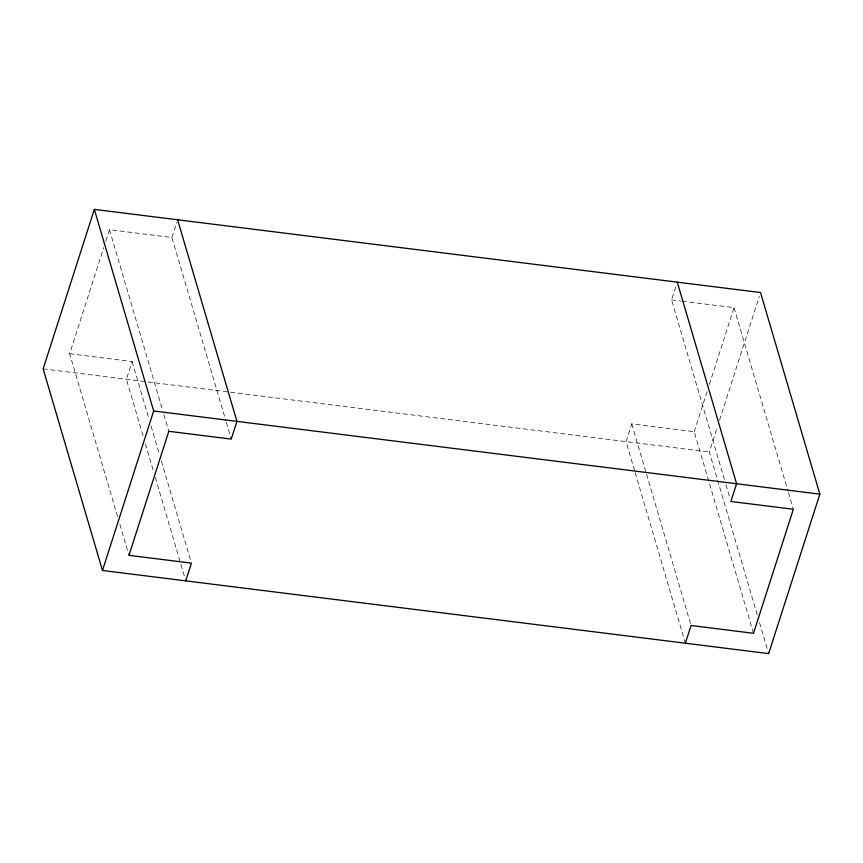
<?xml version="1.0" encoding="UTF-8"?>
<svg xmlns="http://www.w3.org/2000/svg" width="863" height="863" viewBox="0 0 863 863"><rect width="100%" height="100%" fill="white"/><g stroke="black" fill="none" stroke-linecap="round" stroke-linejoin="round"><path stroke-width="0.65" stroke-dasharray="4.32 3.24" d="M117.562 516.57L69.655 353.733L103.733 247.605M105.782 241.209L109.482 229.698L171.931 237.498L225.933 421.004M69.655 353.733L132.115 361.532L126.419 379.256L143.528 437.412M171.931 237.498L176.818 222.309M753.518 633.302L694.197 431.694L631.748 423.906L626.063 441.619L634.801 471.349M724.424 479.494L671.576 299.86L676.452 284.671M694.197 431.694L707.336 390.777M709.397 384.38L734.025 307.66L682.202 301.187M757.239 614.844L709.332 452.018L717.52 426.495M719.569 420.119L759.311 296.365M671.576 299.86L680.875 301.025M43.15 368.857L229.288 392.093M230.626 392.266L709.332 452.018M734.025 307.66L788.016 491.166M788.404 492.46L793.345 509.267M725.945 484.661L730.13 498.879M759.526 622.601L768.653 653.615M631.748 423.906L646.193 473.01M646.581 474.305L691.069 625.502M635.19 472.633L684.995 641.932M226.311 422.298L230.874 437.811M109.482 229.698L162.33 409.332M163.851 414.499L168.803 431.306M132.115 361.532L148.846 418.393M151.122 426.149L159.493 454.585M161.392 461.047L190.669 560.551M145.437 443.873L153.797 472.298M155.318 477.466L185.362 579.569M119.849 524.326L128.975 555.341"/><path stroke-width="1.29" d="M94.347 209.385L43.15 368.857L102.47 570.465L768.653 653.615L819.85 494.143L760.53 292.535L94.347 209.385L153.668 410.982L102.47 570.465M185.739 580.853L191.424 563.14L128.975 555.341L168.803 431.306L231.252 439.094L236.937 421.381L177.627 219.774M685.373 643.226L691.069 625.502L753.518 633.302L793.345 509.267L730.885 501.468L736.581 483.744L677.261 282.147M153.668 410.982L819.85 494.143"/></g></svg>
